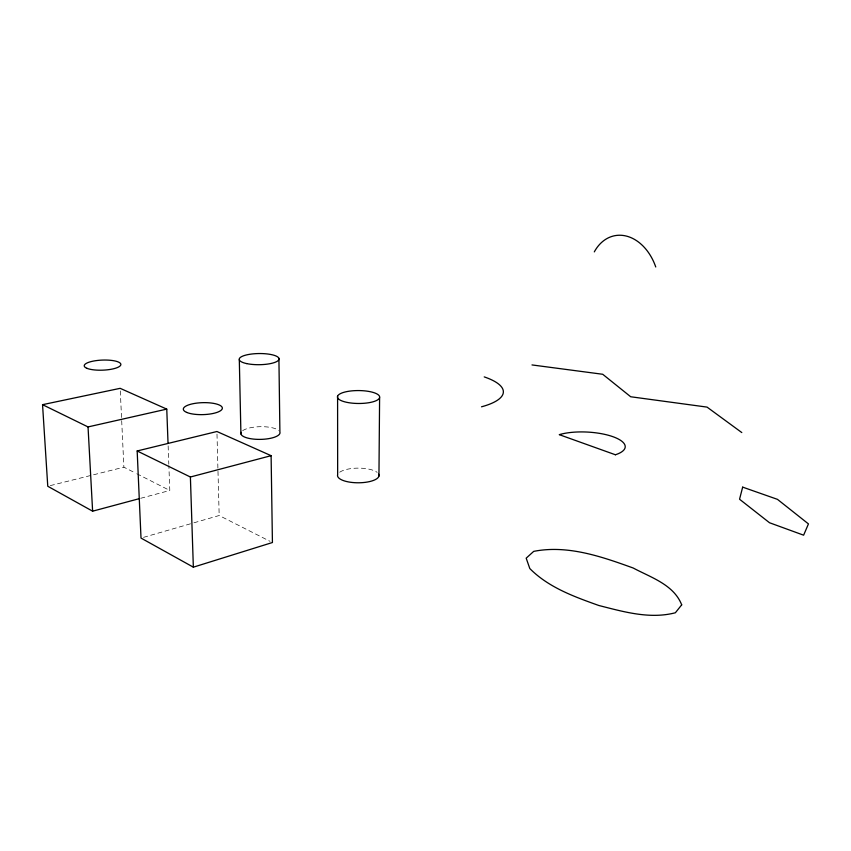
<?xml version="1.0" encoding="UTF-8"?>
<svg xmlns="http://www.w3.org/2000/svg" width="851" height="851" viewBox="0 0 851 851"><rect width="100%" height="100%" fill="white"/><g stroke="black" fill="none" stroke-linecap="round" stroke-linejoin="round"><path stroke-width="0.64" stroke-dasharray="4.25 3.19" d="M143.532 537.353L192.698 523.163M193.964 522.791L219.175 515.515L270.054 541.332M140.702 498.282L169.796 490.474L168.87 465.54M50.294 485.613L123.884 467.178L135.66 473.156M136.83 473.752L169.796 490.474M120.289 390.96L123.884 467.178M168.136 445.86L168.817 464.231M216.994 434.127L219.175 515.515M339.719 472.209A20.764 7.34 -0.1 0 1 358.622 468.124A20.764 7.34 -0.1 0 1 377.142 472.358M242.663 430.67A19.594 6.351 -1.1 0 1 261.044 426.681A19.594 6.351 -1.1 0 1 278.671 430.415"/><path stroke-width="1.28" d="M378.95 476.081L379.599 397.694A21.115 6.457 0.3 0 0 349.708 391.12A21.115 6.457 0.3 0 0 346.4 402.246A21.115 6.457 0.3 0 0 379.599 397.694M193.347 567.17L272.426 542.523L271.107 455.679L216.931 431.51L137.171 450.966L141.011 538.077L193.347 567.17L190.39 477.007L137.171 450.966M168.03 443.233L166.764 409.118L120.161 388.333L42.55 404.672L47.762 486.251L92.621 511.185L139.436 498.622M190.39 477.007L271.107 455.679M42.55 404.672L88.036 426.925L166.764 409.118M531.992 364.93L602.71 374.27L630.697 396.757L707.053 407.108L741.795 432.563M88.036 426.925L92.621 511.185M239.312 359.792L240.918 433.936M278.915 358.324L279.894 431.989A19.594 6.351 -1.1 0 1 259.81 439.393A19.594 6.351 -1.1 0 1 241.131 432.276M337.592 396.172L337.656 474.645A20.764 7.34 -0.1 0 0 358.845 482.783A20.764 7.34 -0.1 0 0 378.738 474.177M484.23 376.897A70.122 21.211 1.2 0 1 481.517 406.799M594.306 251.885A47.337 34.827 78.7 0 1 626.23 236.046A47.337 34.827 78.7 0 1 655.749 266.98M742.668 487.134L739.551 499.229L769.517 522.748L803.621 535.183L808.45 523.908L777.452 499.346L742.668 487.134M681.694 604.848L675.364 612.763C649.802 619.432 623.623 611.773 598.796 605.486C574.212 596.7 548.587 587.498 529.811 568.553L526.184 558.171L533.705 551.374C567.596 544.683 601.71 556.639 633.261 568.043C650.877 577.467 673.79 584.616 681.694 604.848M615.401 454.764L559.277 434.659A38.369 12.786 3.1 0 1 612.986 436.712A38.369 12.786 3.1 0 1 615.401 454.764M186.741 412.427A19.509 5.978 -1.6 0 0 220.42 410.788A19.509 5.978 -1.6 0 0 201.325 402.714A19.509 5.978 -1.6 0 0 186.741 412.427M86.855 368.281A18.328 5.042 -2.2 0 0 118.566 367.004A18.328 5.042 -2.2 0 0 102.205 360.09A18.328 5.042 -2.2 0 0 86.855 368.281M246.705 363.6A19.903 5.574 -0.6 0 0 278.809 359.771A19.903 5.574 -0.6 0 0 251.885 353.995A19.903 5.574 -0.6 0 0 246.705 363.6"/></g></svg>
